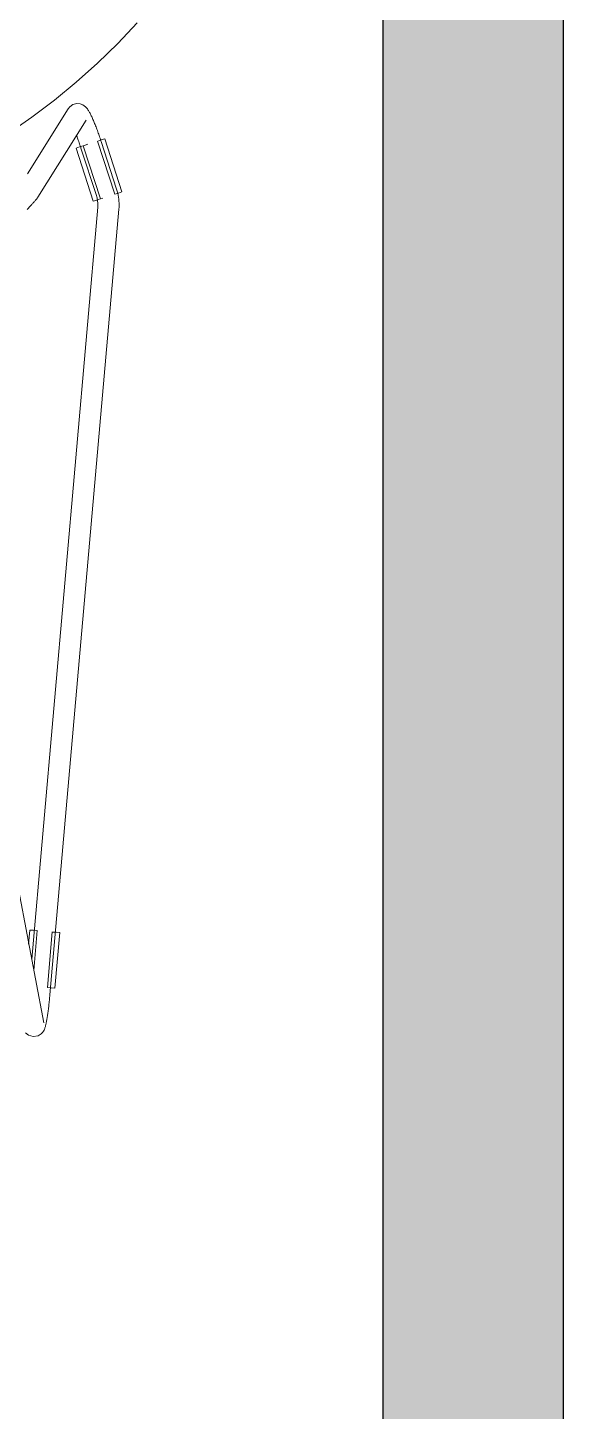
# Model space of a CAD drawing. Header units: millimetres. Extents: x 79795 to 317870, y -36033 to 97293.
# Drawn here: x 227884 to 228187, y 11252 to 12033 of the extents above; entities that cross this region are included whole.
import ezdxf

# ---------------------------------------------------------------- set-up
doc = ezdxf.new("R2010")
doc.units = ezdxf.units.MM
doc.header["$MEASUREMENT"] = 0
for name, color, linetype, lineweight in [('CSM-STL-XX-ZZ-M3-A-XXXX-00001_detached _19_04_21__rvt-1-Level 4$0$A-WALL-PATT', 7, 'CONTINUOUS', 9), ('CSM-STL-XX-ZZ-M3-A-XXXX-00001_detached _19_04_21__rvt-1-Level 4$0$I-WALL', 7, 'CONTINUOUS', 9), ('I-FURN', 8, 'CONTINUOUS', 9)]:
    doc.layers.add(name, color=color, linetype=linetype, lineweight=lineweight)

msp = doc.modelspace()

# ---------------------------------------------------------------- hatches: boundary and pattern name
at = {"layer": 'CSM-STL-XX-ZZ-M3-A-XXXX-00001_detached _19_04_21__rvt-1-Level 4$0$A-WALL-PATT'}
msp.add_hatch(color=256, dxfattribs=at).paths.add_polyline_path([(228084.83, 9369.33), (228186.83, 9369.33), (228186.83, 13505.33), (228084.83, 13505.33), (228084.83, 9698.01)], flags=0)

# ---------------------------------------------------------------- linework, layer by layer
at = {"layer": 'CSM-STL-XX-ZZ-M3-A-XXXX-00001_detached _19_04_21__rvt-1-Level 4$0$I-WALL', "lineweight": 30}
for p, q in [((228084.83, 13505.33), (228084.83, 9369.33)), ((228186.83, 9369.33), (228186.83, 13505.33))]:
    msp.add_line(p, q, dxfattribs=at)
at = {"layer": 'I-FURN'}
for p, q in [((227935.25, 12023.81), (227946.29, 12035.39)), ((227923.76, 12012.68), (227935.25, 12023.81)), ((227911.83, 12002.02), (227923.76, 12012.68)), ((227899.48, 11991.85), (227911.83, 12002.02)), ((227907.23, 11986.95), (227884.2, 11950.18)), ((227886.74, 11982.18), (227899.48, 11991.85)), ((227908.12, 11988.07), (227907.23, 11986.95)), ((227908.12, 11988.07), (227909.86, 11989.29)), ((227909.86, 11989.29), (227912.08, 11989.88)), ((227912.08, 11989.88), (227914.06, 11989.71)), ((227914.06, 11989.71), (227915.44, 11989.18)), ((227915.44, 11989.18), (227916.35, 11988.62)), ((227916.35, 11988.62), (227916.98, 11988.1)), ((227916.98, 11988.1), (227917.44, 11987.63)), ((227917.44, 11987.63), (227917.81, 11987.21)), ((227917.81, 11987.21), (227918.13, 11986.81)), ((227918.13, 11986.81), (227918.4, 11986.41)), ((227918.4, 11986.41), (227918.66, 11986.03)), ((227873.62, 11973.02), (227886.74, 11982.18)), ((227890.09, 11936.99), (227917.4, 11980.58)), ((227918.66, 11986.03), (227918.9, 11985.64)), ((227918.9, 11985.64), (227919.14, 11985.24)), ((227919.14, 11985.24), (227919.37, 11984.83)), ((227919.37, 11984.83), (227919.6, 11984.4)), ((227919.6, 11984.4), (227919.82, 11983.96)), ((227919.82, 11983.96), (227920.05, 11983.5)), ((227920.05, 11983.5), (227920.29, 11983.03)), ((227920.29, 11983.03), (227920.52, 11982.54)), ((227920.52, 11982.54), (227920.75, 11982.03)), ((227920.75, 11982.03), (227920.99, 11981.5)), ((227920.99, 11981.5), (227921.23, 11980.96)), ((227921.23, 11980.96), (227921.47, 11980.39)), ((227921.47, 11980.39), (227921.72, 11979.82)), ((227921.72, 11979.82), (227921.97, 11979.22)), ((227921.97, 11979.22), (227922.21, 11978.61)), ((227922.21, 11978.61), (227922.47, 11977.98)), ((227912.04, 11971.69), (227912.27, 11971.07)), ((227912.27, 11971.07), (227912.5, 11970.43)), ((227922.47, 11977.98), (227922.72, 11977.34)), ((227922.72, 11977.34), (227922.97, 11976.69)), ((227922.97, 11976.69), (227923.23, 11976.03)), ((227923.23, 11976.03), (227923.48, 11975.35)), ((227923.48, 11975.35), (227923.73, 11974.66)), ((227923.73, 11974.66), (227923.99, 11973.96)), ((227923.99, 11973.96), (227924.24, 11973.25)), ((227924.24, 11973.25), (227924.5, 11972.54)), ((227924.5, 11972.54), (227924.75, 11971.82)), ((227924.75, 11971.82), (227925, 11971.09)), ((227925, 11971.09), (227925.25, 11970.35)), ((227911.76, 11964.76), (227913.71, 11965.39)), ((227911.76, 11964.76), (227921.45, 11934.76)), ((227912.5, 11970.43), (227912.74, 11969.78)), ((227912.74, 11969.78), (227912.97, 11969.13)), ((227912.97, 11969.13), (227913.21, 11968.46)), ((227913.21, 11968.46), (227913.44, 11967.79)), ((227913.44, 11967.79), (227913.68, 11967.11)), ((227913.68, 11967.11), (227913.91, 11966.42)), ((227913.71, 11965.39), (227915.68, 11966.03)), ((227913.91, 11966.42), (227914.14, 11965.73)), ((227914.14, 11965.73), (227914.37, 11965.04)), ((227914.37, 11965.04), (227914.48, 11964.71)), ((227914.48, 11964.71), (227923.19, 11937.9)), ((227925.49, 11936.06), (227915.8, 11966.07)), ((227918.38, 11966.9), (227915.9, 11966.1)), ((227923.87, 11968.67), (227933.56, 11938.67)), ((227923.99, 11968.71), (227925.96, 11969.35)), ((227925.25, 11970.35), (227925.5, 11969.62)), ((227925.5, 11969.62), (227925.74, 11968.88)), ((227925.74, 11968.88), (227925.89, 11968.42)), ((227934.6, 11941.6), (227925.89, 11968.42)), ((227925.96, 11969.35), (227927.91, 11969.98)), ((227927.91, 11969.98), (227937.6, 11939.97)), ((227934.62, 11941.56), (227934.6, 11941.6)), ((227934.95, 11940.47), (227934.62, 11941.56)), ((227935.23, 11939.36), (227934.95, 11940.47)), ((227935.47, 11938.25), (227935.23, 11939.36)), ((227937.6, 11939.97), (227935.65, 11939.34)), ((227885.63, 11931.72), (227885.26, 11931.32)), ((227885.98, 11932.11), (227885.63, 11931.72)), ((227886.33, 11932.49), (227885.98, 11932.11)), ((227886.66, 11932.85), (227886.33, 11932.49)), ((227886.97, 11933.2), (227886.66, 11932.85)), ((227887.27, 11933.54), (227886.97, 11933.2)), ((227887.56, 11933.86), (227887.27, 11933.54)), ((227887.83, 11934.17), (227887.56, 11933.86)), ((227888.09, 11934.47), (227887.83, 11934.17)), ((227888.33, 11934.75), (227888.09, 11934.47)), ((227888.56, 11935.01), (227888.33, 11934.75)), ((227888.78, 11935.26), (227888.56, 11935.01)), ((227888.98, 11935.51), (227888.78, 11935.26)), ((227889.17, 11935.74), (227888.98, 11935.51)), ((227889.35, 11935.96), (227889.17, 11935.74)), ((227889.52, 11936.18), (227889.35, 11935.96)), ((227889.7, 11936.41), (227889.52, 11936.18)), ((227889.88, 11936.67), (227889.7, 11936.41)), ((227890.09, 11936.99), (227889.88, 11936.67)), ((227923.4, 11935.39), (227921.45, 11934.76)), ((227923.19, 11937.9), (227923.38, 11937.26)), ((227923.38, 11937.26), (227923.55, 11936.62)), ((227925.37, 11936.02), (227923.4, 11935.39)), ((227923.55, 11936.62), (227923.69, 11935.97)), ((227923.69, 11935.97), (227923.8, 11935.32)), ((227923.8, 11935.32), (227923.89, 11934.67)), ((227923.89, 11934.67), (227923.95, 11934.01)), ((227923.98, 11932.02), (227923.94, 11931.36)), ((227923.95, 11934.01), (227923.99, 11933.35)), ((227924, 11932.68), (227923.98, 11932.02)), ((227923.99, 11933.35), (227924, 11932.68)), ((227926.75, 11936.47), (227925.59, 11936.09)), ((227935.65, 11939.34), (227933.68, 11938.7)), ((227935.67, 11937.12), (227935.47, 11938.25)), ((227935.82, 11935.99), (227935.67, 11937.12)), ((227935.92, 11934.85), (227935.82, 11935.99)), ((227935.98, 11933.71), (227935.92, 11934.85)), ((227935.97, 11931.43), (227936, 11932.57)), ((227936, 11932.57), (227935.98, 11933.71)), ((227884.49, 11930.48), (227884.08, 11930.04)), ((227884.88, 11930.9), (227884.49, 11930.48)), ((227885.26, 11931.32), (227884.88, 11930.9)), ((227923.93, 11931.34), (227886.65, 11506.99)), ((227896.94, 11486.97), (227935.89, 11930.29)), ((227923.94, 11931.36), (227923.93, 11931.34)), ((227935.89, 11930.29), (227935.97, 11931.43)), ((227893.46, 11471.12), (227874.65, 11570.41)), ((227885.6, 11523.47), (227884.91, 11515.57)), ((227885.6, 11523.47), (227887.65, 11523.29)), ((227887.65, 11523.29), (227889.71, 11523.11)), ((227887.86, 11500.62), (227889.83, 11523.1)), ((227898.28, 11522.36), (227895.52, 11490.95)), ((227898.41, 11522.34), (227900.47, 11522.16)), ((227902.51, 11521.98), (227899.75, 11490.57)), ((227900.47, 11522.16), (227902.51, 11521.98)), ((227897.71, 11490.75), (227895.65, 11490.93)), ((227896.86, 11486.06), (227896.93, 11486.81)), ((227896.93, 11486.81), (227896.94, 11486.97)), ((227899.75, 11490.57), (227897.71, 11490.75)), ((227895.99, 11478.13), (227896.07, 11478.8)), ((227896.07, 11478.8), (227896.16, 11479.49)), ((227896.16, 11479.49), (227896.24, 11480.19)), ((227896.24, 11480.19), (227896.33, 11480.9)), ((227896.33, 11480.9), (227896.41, 11481.62)), ((227896.41, 11481.62), (227896.49, 11482.34)), ((227896.49, 11482.34), (227896.56, 11483.08)), ((227896.56, 11483.08), (227896.64, 11483.81)), ((227896.64, 11483.81), (227896.72, 11484.56)), ((227896.72, 11484.56), (227896.79, 11485.31)), ((227896.79, 11485.31), (227896.86, 11486.06)), ((227894.79, 11470.77), (227894.88, 11471.23)), ((227894.88, 11471.23), (227894.98, 11471.71)), ((227894.98, 11471.71), (227895.07, 11472.2)), ((227895.07, 11472.2), (227895.17, 11472.72)), ((227895.17, 11472.72), (227895.26, 11473.25)), ((227895.26, 11473.25), (227895.35, 11473.8)), ((227895.35, 11473.8), (227895.45, 11474.37)), ((227895.45, 11474.37), (227895.54, 11474.96)), ((227895.54, 11474.96), (227895.63, 11475.56)), ((227895.63, 11475.56), (227895.72, 11476.18)), ((227895.72, 11476.18), (227895.81, 11476.81)), ((227895.81, 11476.81), (227895.9, 11477.46)), ((227895.9, 11477.46), (227895.99, 11478.13)), ((227884.81, 11464.12), (227883.23, 11465.45)), ((227884.81, 11464.12), (227887.56, 11463.29)), ((227887.56, 11463.29), (227890.32, 11463.77)), ((227890.32, 11463.77), (227891.97, 11464.82)), ((227891.97, 11464.82), (227892.83, 11465.72)), ((227892.83, 11465.72), (227893.31, 11466.43)), ((227893.31, 11466.43), (227893.61, 11466.99)), ((227893.61, 11466.99), (227893.82, 11467.46)), ((227893.82, 11467.46), (227893.99, 11467.89)), ((227893.99, 11467.89), (227894.14, 11468.29)), ((227894.14, 11468.29), (227894.26, 11468.69)), ((227894.26, 11468.69), (227894.38, 11469.09)), ((227894.38, 11469.09), (227894.48, 11469.49)), ((227894.48, 11469.49), (227894.59, 11469.9)), ((227894.59, 11469.9), (227894.69, 11470.33)), ((227894.69, 11470.33), (227894.79, 11470.77))]:
    msp.add_line(p, q, dxfattribs=at)

doc.saveas('drawing.dxf')
